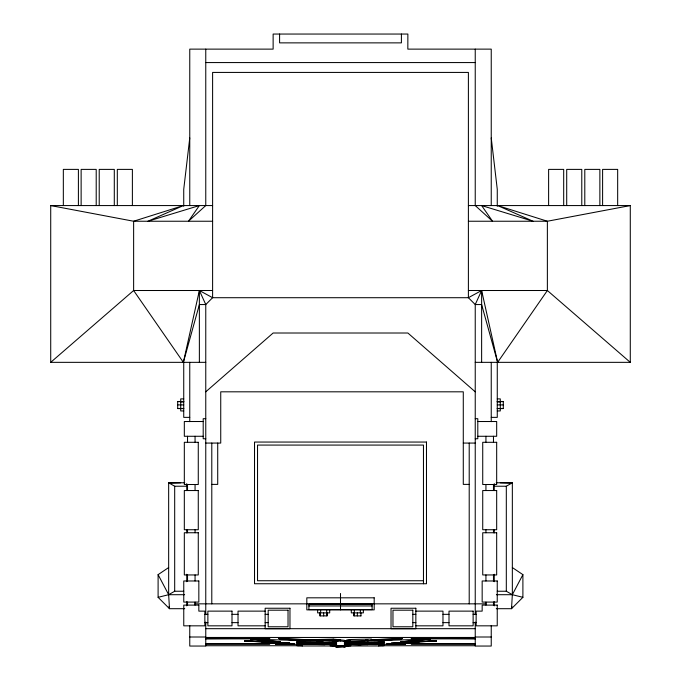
<?xml version="1.0" encoding="UTF-8"?>
<svg xmlns="http://www.w3.org/2000/svg" width="681" height="681" viewBox="0 0 681 681"><rect width="100%" height="100%" fill="white"/><g stroke="black" fill="none" stroke-linecap="round" stroke-linejoin="round"><path stroke-width="1.02" d="M189.761 137.937L183.734 189.327L183.734 206.292M205.764 49.126L205.764 205.568L188.458 221.24L199.371 205.568L147.947 221.24L183.368 205.568L133.629 221.24L133.629 290.506L183.368 362.343L199.371 290.506L212.608 297.708L468.392 297.708L481.629 290.506L497.632 362.343L547.371 290.506L547.371 221.24L497.632 205.568L533.053 221.24L481.629 205.568L492.542 221.24L475.236 205.568L475.236 49.126M350.443 644.49L350.553 644.039L353.362 644.43L350.443 644.49L350.553 643.136L351.379 643.068L351.234 644.558L359.159 644.754L359.262 643.851M368.813 644.498L368.923 643.153L368.813 644.498L365.927 644.439L366.003 643.741M183.368 362.343L199.371 304.552L205.764 304.552L212.608 297.708L212.608 72.424L468.392 72.424L468.392 297.708L475.236 304.552L475.236 614.432M512.069 606.805L511.516 608.695L496.287 608.695M522.897 574.645L512.342 594.7L511.516 608.695L522.897 597.322L522.897 574.645L512.342 567.562M362.479 643.571L352.23 643.332L361.96 643.622L362.479 643.571L362.479 642.677M325.101 643.732L325.101 644.447L304.833 644.217L324.905 644.677C324.275 643.358 327.118 643.179 326.94 644.32L336.559 644.158M360.206 643.426L359.398 643.426L360.206 643.426L359.968 644.754L367.987 644.575L368.115 643.153M360.07 643.094L360.07 643.903L368.132 643.979L368.132 643.077M205.764 391.813L273.132 333.009L407.868 333.009L475.236 391.813M212.608 205.568L50.717 205.568L50.717 362.343L133.629 290.506L212.608 290.506M184.713 608.695L169.484 608.695L158.103 597.322L158.103 574.645L168.658 567.562M183.734 591.244L174.685 591.244L168.658 594.7L158.103 597.322M494.253 486.234L506.315 486.234L512.342 482.778L512.342 594.7L522.897 597.322M346.425 640.302L350.409 639.51L371.434 639.042L371.434 640.48L367.91 641.179L346.425 641.74L346.425 640.302L349.489 640.225M346.425 641.74L350.409 640.949L371.434 640.48M358.444 642.353L358.444 642.983L362.999 643.102L367.536 642.983L367.536 642.353M319.023 642.549L316.997 642.813L316.997 643.443L334.822 643.443L334.822 642.813L332.83 642.549M475.236 362.343L630.283 362.343L630.283 205.568L547.371 221.24L468.392 221.24M356.078 643.605L356.078 644.235L359.602 644.328L363.16 644.243L363.16 643.613M336.559 641.196L315.031 640.14L315.031 639.595L333.188 639.084L344.441 640.302L344.441 645.588L336.559 645.588L336.559 640.302M339.427 639.91L339.427 640.455L335.937 640.872L296.865 641.017M336.559 641.511L340.5 640.983L344.441 641.511M358.444 642.983L359.985 642.779L357.338 642.506M316.997 643.443L320.036 643.051L314.835 642.532L322.368 642.719M356.078 644.235L357.321 644.073L355.312 643.868M416.261 643.4L418.33 643.187M384.816 640.438L401.969 638.591L384.816 640.438L430.452 639.067L401.024 641.825L430.452 639.067M368.651 642.506L366.02 642.779L367.536 642.983M364.114 643.868L362.011 644.081L363.16 644.243M373.767 642.566L364.429 642.506M344.441 643.358L347.012 643.315L344.441 643.256M351.234 643.664L351.779 643.647M351.234 644.558L359.262 644.66M365.612 644.107L368.004 644.141L360.198 644.66M368.132 643.979L360.07 643.903M416.261 643.494L419.368 643.239M347.004 640.727L345.063 640.872L345.063 642.668L382.875 642.736L382.875 645.707M345.063 642.668L384.135 642.719M296.865 642.719L335.937 642.668L335.937 640.872M366.965 644.124L382.875 643.903M378.576 644.217L383.114 643.954M391.269 643.213L436.495 640.966L391.269 643.307L418.67 643.119L386.961 643.945L418.67 643.034M302.9 640.821L298.125 641.025L323.484 640.821M371.196 639.74L401.969 638.591M371.196 639.825L401.969 638.684M366.736 642.532L359.253 642.532M363.416 643.451L373.767 643.332L362.479 643.213L363.416 643.094M334.533 642.941L336.559 642.864M336.559 643.766L327.45 644.09L327.45 643.187M333.026 645.963L335.937 645.86L335.937 644.064L335.129 644.158M344.441 642.174L345.991 642.123M344.441 642.532L345.991 642.481M352.749 642.924L355.312 642.838L353.124 642.855M168.658 483.152L180.72 482.778M361.568 642.506L352.23 642.566M315.031 640.14L333.188 639.629L339.427 640.455M316.478 641.162L322.828 640.974M310.102 642.643L314.954 642.523M344.441 643.928L347.012 643.851L347.012 643.043M351.379 643.971L359.466 643.903L351.379 643.971L351.379 643.068M335.937 645.86L333.026 645.92L333.026 644.124L324.59 644.124M365.867 639.791L367.91 639.74M344.441 642.643L349.047 642.575L349.047 643.681L344.441 643.613M304.833 644.039L310.102 643.903L310.102 642.353M371.077 642.728L374.805 642.66M329.459 642.719L336.559 642.541L331.834 643.051L334.822 643.443M364.803 642.609L367.689 642.532M361.1 643.945L363.109 643.894M366.003 644.107L368.923 644.047M401.024 641.732L436.495 640.966M401.024 641.825L436.495 641.051M275.516 644.073L294.039 643.851L275.516 644.158L303.011 644.388M341.096 646.482L344.109 646.448M368.472 644.473L405.484 644.158L386.961 643.945M391.269 643.307L418.67 643.119M205.764 62.567L475.236 62.567M468.392 205.568L630.283 205.568M212.608 221.24L133.629 221.24L50.717 205.568M468.392 290.506L547.371 290.506L630.283 362.343M50.717 362.343L205.764 362.343M183.734 398.887L180.72 398.887L180.72 410.949L183.734 410.949M497.266 398.887L500.28 398.887L500.28 410.949L497.266 410.949M183.734 401.492L177.698 401.492L177.698 408.583L183.734 408.583M497.266 401.492L503.302 401.492L503.302 408.583L497.266 408.583M177.698 401.62L183.734 401.62M497.266 401.62L503.302 401.62M180.72 401.901L183.734 401.901M497.266 401.901L500.28 401.901M177.698 404.914L183.734 404.914M497.266 404.914L503.302 404.914M177.698 408.464L183.734 408.464M497.266 408.464L503.302 408.464M189.761 417.368L183.734 417.368L183.734 362.054M491.239 417.368L497.266 417.368L497.266 362.054M205.764 418.687L203.202 418.687L203.202 438.751L205.764 438.751M475.236 418.687L477.798 418.687L477.798 438.751L475.236 438.751M203.202 421.522L184.321 421.522L184.321 436.274L203.202 436.274M477.798 421.522L496.679 421.522L496.679 436.274L477.798 436.274M205.764 443.067L220.738 443.067L220.738 391.813L463.284 391.813L463.284 484.387L469.209 484.387M463.284 443.067L475.236 443.067M168.931 606.805L169.484 608.695L168.658 594.7L168.658 482.778L184.738 482.778M496.262 482.778L512.342 482.778M211.791 484.387L217.716 484.387L217.716 443.067M168.658 482.778L174.685 486.234L186.747 486.234M423.463 580.731L257.537 580.731L257.537 445.076L423.463 445.076L423.463 583.745M497.266 591.244L506.315 591.244L512.342 594.7L496.381 594.7M184.619 594.7L168.658 594.7L158.103 574.645M194.766 603.843L486.234 603.843M308.902 605.954L372.098 605.954M265.156 611.129L238.027 611.129L238.027 625.83L265.156 625.83M415.844 611.129L442.973 611.129L442.973 625.83L415.844 625.83M204.862 614.339L207.875 614.339M232 614.339L238.027 614.339M265.156 614.339L268.178 614.339M412.822 614.339L415.844 614.339M442.973 614.339L449 614.339M473.125 614.339L476.138 614.339M361.015 615.905L353.924 615.905L353.924 612.883M204.862 622.63L207.875 622.63M232 622.63L238.027 622.63M265.156 622.63L268.178 622.63M412.822 622.63L415.844 622.63M442.973 622.63L449 622.63M473.125 622.63L476.138 622.63M205.764 628.682L475.236 628.682M189.761 637.007L205.764 637.007M475.236 637.007L491.239 637.007M205.764 637.459L475.236 637.459M205.764 638.369L269.906 638.676L205.764 638.991M475.236 638.369L411.094 638.676L475.236 638.991M367.612 640.744L384.135 640.923L384.135 645.699L378.576 645.92L378.576 644.124M344.441 640.872L347.004 640.872M370.898 640.821L382.875 641.025L378.1 640.821M335.937 640.966L336.559 640.966M344.441 640.966L347.004 640.966M335.937 642.668L298.125 642.736L298.125 645.707M351.192 642.66L354.92 642.728M310.102 643.068L302.798 642.932L302.798 644.039M205.764 643.63L269.906 643.928L205.764 644.252M475.236 643.63L411.094 643.928L475.236 644.252M324.905 643.962L326.94 643.962M298.125 643.903L317.201 644.124M352.188 644.124L347.974 644.124L347.974 645.92L345.063 645.86L345.063 644.064L347.974 644.166L345.871 644.064L345.871 645.86M317.201 644.217L297.886 643.954M324.59 644.217L335.129 644.064L335.129 645.86M352.188 644.217L345.063 644.149M366.965 644.217L379.011 644.166M344.441 644.379L350.902 644.362M344.441 644.464L348.391 644.464M205.764 645.733L301.249 645.733M379.751 645.733L475.236 645.733M301.989 645.963L379.011 645.963M336.891 646.243L339.904 646.243M341.096 646.243L344.109 646.243M338.397 646.61L335.665 646.95L345.335 646.95L342.603 646.61M350.443 643.588L351.651 643.63L351.651 644.524M359.159 643.945L359.917 643.851L359.968 644.754M359.262 644.303L359.968 644.396L359.159 644.754M345.063 644.064L345.871 644.158M262.33 643.034L289.731 643.213L262.33 643.034L294.039 643.851M368.37 644.481L376.678 644.567M386.961 643.851L405.484 644.073M336.891 646.448L339.904 646.482M244.505 640.966L279.976 641.732L244.505 640.966L289.731 643.213M372.865 642.855L370.685 642.838L373.248 642.924M358.3 642.532L361.185 642.609M356.299 643.894L358.283 643.945M262.33 643.119L294.039 643.945M279.976 641.825L250.548 639.067L296.184 640.438L279.031 638.591L296.184 640.438M500.28 482.778L512.342 483.152M306.85 642.515L317.108 642.932M344.441 643.715L347.012 643.851M365.612 644.464L367.987 644.575M279.031 638.591L323.603 640.251M279.031 638.684L323.603 640.344M327.85 640.498L329.97 640.574M345.063 645.86L347.974 645.963M315.031 639.595L323.39 639.961M244.505 641.051L289.731 643.307M379.011 640.744L384.135 641.017M261.632 643.239L264.739 643.494M310.102 643.179L310.868 643.247M250.548 639.067L279.976 641.732M262.67 643.187L264.739 643.4M336.559 640.651L334.873 640.446L334.873 640.991M326.94 643.417L326.94 644.32M497.632 362.343L481.629 304.552L475.236 304.552L481.629 290.506L481.629 362.343M491.239 137.937L497.266 189.327L497.266 206.292M617.667 205.568L617.667 169.39L602.6 169.39L602.6 205.568M599.867 205.568L599.867 169.39L584.792 169.39L584.792 205.568M581.778 205.568L581.778 169.39L566.703 169.39L566.703 205.568M563.689 205.568L563.689 169.39L548.614 169.39L548.614 205.568M506.315 486.234L506.315 591.244M494.253 483.646L494.253 490.482M494.253 529.724L494.253 532.908M494.253 574.27L494.253 581.693M494.253 601.698L494.253 605.852M493.47 436.274L493.47 442.301M493.47 484.506L493.47 490.541M493.47 529.733L493.47 532.746M493.47 574.951L493.47 580.978M493.47 602.089L493.47 605.103M491.239 205.568L491.239 49.126L407.834 49.126L407.868 34.05L273.132 34.05L273.132 49.126L189.761 49.126L189.761 205.568M491.239 362.343L491.239 421.641M491.239 625.609L491.239 646.048L475.236 646.048L475.236 622.102M485.936 436.274L485.936 442.301M485.936 484.506L485.936 490.541M485.936 529.733L485.936 532.746M485.936 574.951L485.936 580.978M485.936 602.089L485.936 605.103M469.209 443.067L469.209 603.843M401.407 34.05L401.407 42.869L279.593 42.869L279.593 34.05M379.011 640.659L379.011 642.455M374.805 642.336L374.805 643.239L371.077 643.162L371.077 642.353M370.685 642.387L370.685 643.196M367.587 643.639L367.587 644.532M364.122 642.251L364.122 642.881M363.773 642.549L363.773 643.451M363.518 642.677L363.518 643.571M363.373 609.87L363.373 612.883L351.311 612.883L351.311 609.87M362.999 642.472L362.999 643.102M362.215 642.549L362.215 643.451M361.892 642.251L361.96 643.622M361.015 612.883L360.887 615.905M360.615 642.847L360.615 643.749M360.36 609.87L360.36 612.883M360.368 643.894L360.368 644.788M359.764 643.051L359.764 643.681M359.602 643.698L359.602 644.328M359.466 643.094L359.466 643.903M358.998 642.847L358.981 644.66M357.346 612.883L357.346 615.905M355.312 642.387L355.312 643.196M354.92 642.353L354.92 643.162L351.192 643.239L351.192 642.336M354.324 609.87L354.324 612.883M354.043 612.883L354.043 615.905M353.754 643.707L353.66 644.464M353.439 643.741L353.362 644.43M350.902 645.801L348.391 645.997M350.553 643.136L350.553 644.039M350.409 639.51L350.409 640.949M344.109 646.737L344.109 645.954L341.096 645.988L341.096 646.737M342.603 645.997L338.397 645.997M340.5 593.474L340.5 609.87M340.5 639.765L340.5 640.983M339.904 646.737L339.904 645.988L336.891 645.954L336.891 646.737M333.188 639.084L333.188 639.629M333.026 640.659L333.026 642.455M332.609 645.997L330.098 645.801M329.689 609.87L329.689 612.883L317.627 612.883L317.627 609.87M327.953 643.596L327.953 644.405M327.076 612.883L327.076 615.905L319.985 615.905L319.985 612.883M326.957 612.883L326.957 615.905M326.676 609.87L326.676 612.883M325.918 643.034L325.918 643.664M324.394 643.187L324.394 644.447M323.654 612.883L323.654 615.905M320.64 609.87L320.64 612.883M320.113 612.883L320.113 615.905M310.868 642.711L310.868 643.962M304.833 642.209L304.833 642.932M302.424 644.124L302.424 645.92L296.865 645.699L296.865 640.923L301.989 640.659L301.989 642.455M211.791 443.067L211.791 603.843M205.764 614.432L205.764 304.552L199.371 290.506L199.371 362.343M205.764 622.102L205.764 646.048L189.761 646.048L189.761 625.609M195.064 436.274L195.064 442.301M195.064 484.506L195.064 490.541M195.064 529.733L195.064 532.746M195.064 574.951L195.064 580.978M195.064 602.089L195.064 605.103M189.761 362.343L189.761 421.641M187.53 436.274L187.53 442.301M187.53 484.506L187.53 490.541M187.53 529.733L187.53 532.746M187.53 574.951L187.53 580.978M187.53 602.089L187.53 605.103M186.747 483.646L186.747 490.482M186.747 529.724L186.747 532.908M186.747 574.27L186.747 581.693M186.747 601.698L186.747 605.852M174.685 486.234L174.685 591.244M132.386 205.568L132.386 169.39L117.311 169.39L117.311 205.568M114.297 205.568L114.297 169.39L99.222 169.39L99.222 205.568M96.208 205.568L96.208 169.39L81.133 169.39L81.133 205.568M78.4 205.568L78.4 169.39L63.333 169.39L63.333 205.568M353.66 644.098L351.251 644.132L353.66 644.098M426.476 442.054L254.524 442.054L254.524 583.745L426.476 583.745L426.476 442.054M198.273 442.301L184.321 442.301L184.321 484.506L198.273 484.506L198.273 442.301M496.679 442.301L482.727 442.301L482.727 484.506L496.679 484.506L496.679 442.301M198.273 490.541L184.321 490.541L184.321 529.733L198.273 529.733L198.273 490.541M496.679 490.541L482.727 490.541L482.727 529.733L496.679 529.733L496.679 490.541M198.273 532.746L184.321 532.746L184.321 574.951L198.273 574.951L198.273 532.746M496.679 532.746L482.727 532.746L482.727 574.951L496.679 574.951L496.679 532.746M198.835 580.978L183.759 580.978L183.759 602.089L198.835 602.089L198.835 580.978M497.241 580.978L482.165 580.978L482.165 602.089L497.241 602.089L497.241 580.978M374.184 597.816L306.816 597.816L306.816 609.87L374.184 609.87L374.184 597.816M372.098 604.141L308.902 604.141L308.902 609.58L372.098 609.58L372.098 604.141M198.835 605.103L183.759 605.103L183.759 625.83L204.862 625.83L204.862 611.129L198.835 611.129L198.835 605.103M497.241 605.103L482.165 605.103L482.165 611.129L476.138 611.129L476.138 625.83L497.241 625.83L497.241 605.103M289.97 608.244L265.156 608.244L265.156 628.716L289.97 628.716L289.97 608.244M415.844 608.244L391.03 608.244L391.03 628.716L415.844 628.716L415.844 608.244M288.029 610.193L268.178 610.193L268.178 626.775L288.029 626.775L288.029 610.193M412.822 610.193L392.971 610.193L392.971 626.775L412.822 626.775L412.822 610.193M232 611.129L207.875 611.129L207.875 625.83L232 625.83L232 611.129M473.125 611.129L449 611.129L449 625.83L473.125 625.83L473.125 611.129M344.705 646.414L336.295 646.771L344.705 646.414"/></g></svg>
